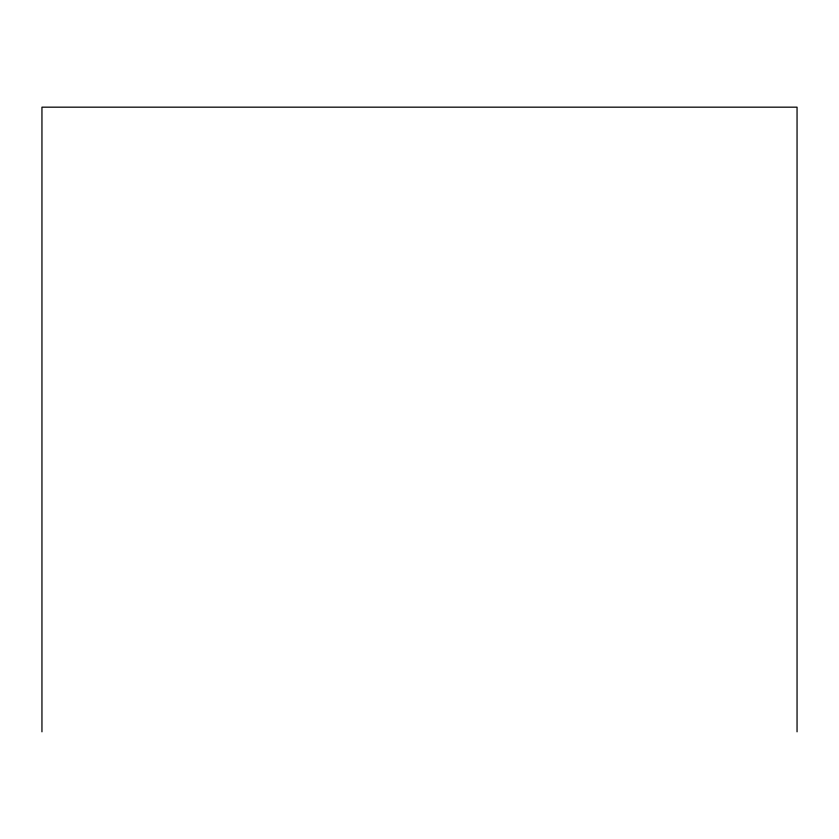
<?xml version="1.0" encoding="UTF-8"?>
<svg xmlns="http://www.w3.org/2000/svg" width="839" height="839" viewBox="0 0 839 839"><rect width="100%" height="100%" fill="white"/><g stroke="black" fill="none" stroke-linecap="round" stroke-linejoin="round"><path stroke-width="1.26" d="M797.05 731.828L797.05 107.172L41.95 107.172L41.95 731.828"/></g></svg>
